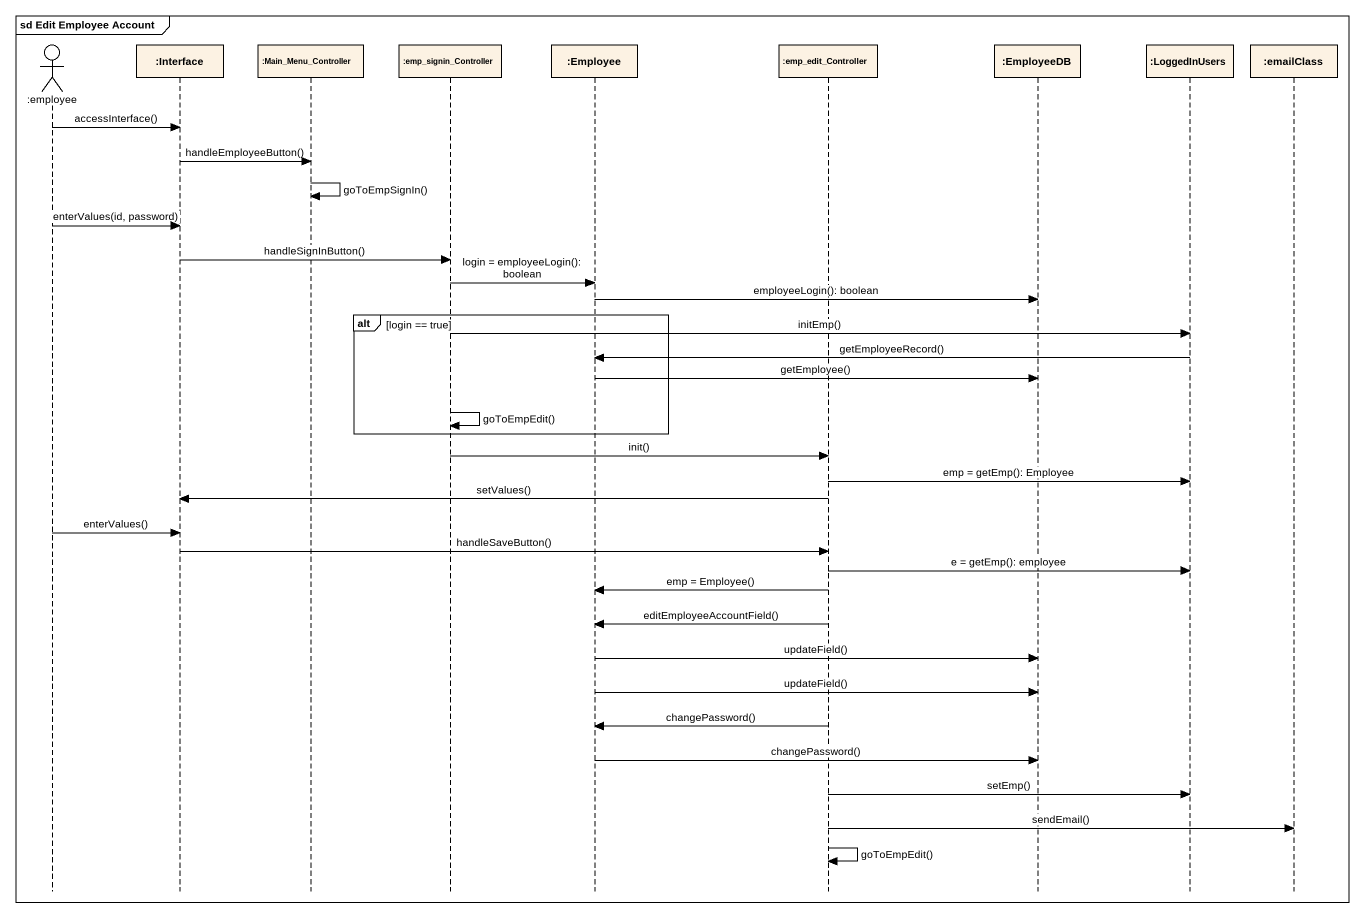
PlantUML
@startuml
mainframe sd Edit Employee Account
hide footbox
actor ":employee" as employee
participant ":Interface" as Interface_
participant ":Main_Menu_Controller" as Main_Menu_Controller
participant ":emp_signin_Controller" as emp_signin_Controller
participant ":Employee" as Employee
participant ":emp_edit_Controller" as emp_edit_Controller
participant ":EmployeeDB" as EmployeeDB
participant ":LoggedInUsers" as LoggedInUsers
participant ":emailClass" as emailClass

employee -> Interface_ : accessInterface()
Interface_ -> Main_Menu_Controller : handleEmployeeButton()
Main_Menu_Controller -> Main_Menu_Controller : goToEmpSignIn()
employee -> Interface_ : enterValues(id, password)
Interface_ -> emp_signin_Controller : handleSignInButton()
emp_signin_Controller -> Employee : login = employeeLogin(): boolean
Employee -> EmployeeDB : employeeLogin(): boolean
alt login == true
  emp_signin_Controller -> LoggedInUsers : initEmp()
  LoggedInUsers -> Employee : getEmployeeRecord()
  Employee -> EmployeeDB : getEmployee()
  emp_signin_Controller -> emp_signin_Controller : goToEmpEdit()
end
emp_signin_Controller -> emp_edit_Controller : init()
emp_edit_Controller -> LoggedInUsers : emp = getEmp(): Employee
emp_edit_Controller -> Interface_ : setValues()
employee -> Interface_ : enterValues()
Interface_ -> emp_edit_Controller : handleSaveButton()
emp_edit_Controller -> LoggedInUsers : e = getEmp(): employee
emp_edit_Controller -> Employee : emp = Employee()
emp_edit_Controller -> Employee : editEmployeeAccountField()
Employee -> EmployeeDB : updateField()
Employee -> EmployeeDB : updateField()
emp_edit_Controller -> Employee : changePassword()
Employee -> EmployeeDB : changePassword()
emp_edit_Controller -> LoggedInUsers : setEmp()
emp_edit_Controller -> emailClass : sendEmail()
emp_edit_Controller -> emp_edit_Controller : goToEmpEdit()
@enduml
